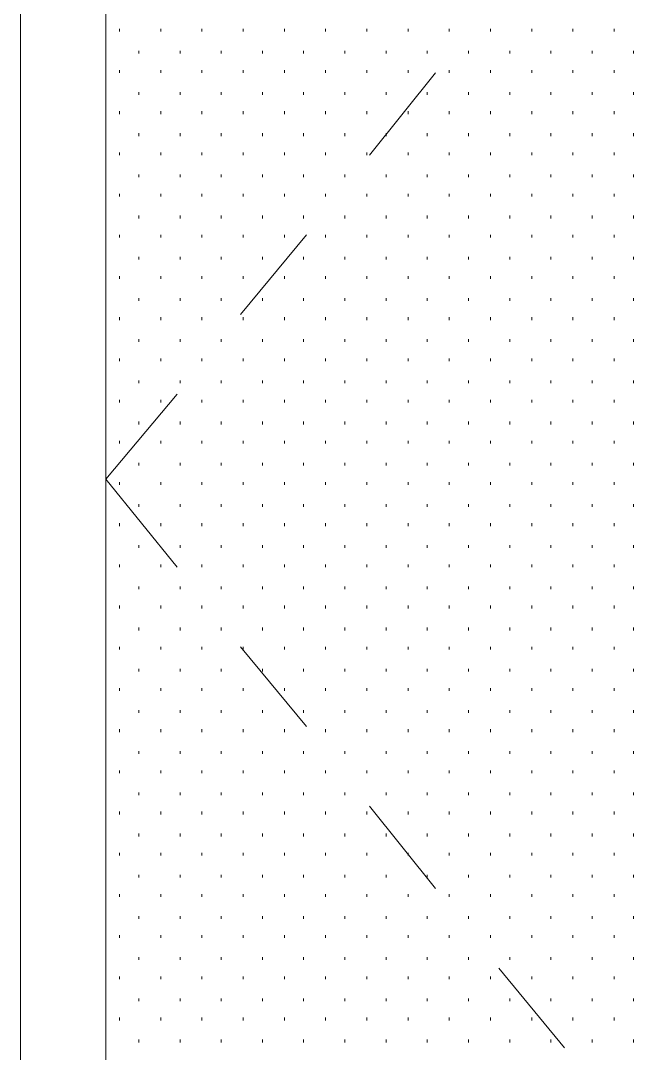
# Model space of a CAD drawing. Header units: inches. Extents: x -6061 to 13621, y -296 to 7483.
# Drawn here: x 12426.67 to 12444.53, y -93.45 to -63.33 of the extents above; entities that cross this region are included whole.
import ezdxf

# ---------------------------------------------------------------- set-up
doc = ezdxf.new("R2010")
doc.units = ezdxf.units.IN
doc.header["$MEASUREMENT"] = 0
doc.layers.get('0').update_dxf_attribs({"linetype": 'CONTINUOUS'})

msp = doc.modelspace()

# ---------------------------------------------------------------- linework, layer by layer
at = {"color": 7, "linetype": 'Continuous', "lineweight": 9, "true_color": 0x000007}
for p, q in [((12426.67203, -29.45513), (12426.67203, -121.47911)), ((12429.15483, -121.47911), (12429.15483, -29.45513)), ((12429.15483, -31.93793), (12429.15483, -121.47911)), ((12438.76569, -64.85513), (12436.84352, -67.25784)), ((12435.00144, -69.58047), (12433.07927, -71.90309)), ((12431.23719, -74.22571), (12429.15483, -76.70852)), ((12431.23719, -79.27142), (12429.15483, -76.70852)), ((12435.00144, -83.91666), (12433.07927, -81.59404)), ((12438.76569, -88.642), (12436.84352, -86.23929)), ((12442.52995, -93.28725), (12440.60777, -90.96463))]:
    msp.add_line(p, q, dxfattribs=at)
at = {"color": 7, "linetype": 'Continuous', "lineweight": 18, "true_color": 0x000007}
msp.add_line((12426.67203, -121.47911), (12426.67203, -29.45513), dxfattribs=at)
at = {"color": 7, "linetype": 'Continuous', "lineweight": 9, "true_color": 0xffffff}
for p, q in [((12429.55528, -63.65377), (12429.55528, -63.57368)), ((12430.75664, -63.65377), (12430.75664, -63.57368)), ((12431.958, -63.65377), (12431.958, -63.57368)), ((12433.15936, -63.65377), (12433.15936, -63.57368)), ((12434.36071, -63.65377), (12434.36071, -63.57368)), ((12435.56207, -63.65377), (12435.56207, -63.57368)), ((12436.76343, -63.65377), (12436.76343, -63.57368)), ((12437.96479, -63.65377), (12437.96479, -63.57368)), ((12439.16614, -63.65377), (12439.16614, -63.57368)), ((12440.3675, -63.65377), (12440.3675, -63.57368)), ((12441.56886, -63.65377), (12441.56886, -63.57368)), ((12442.77022, -63.65377), (12442.77022, -63.57368)), ((12443.97157, -63.65377), (12443.97157, -63.57368)), ((12430.11592, -64.29449), (12430.11592, -64.2144)), ((12431.31728, -64.29449), (12431.31728, -64.2144)), ((12432.51863, -64.29449), (12432.51863, -64.2144)), ((12433.71999, -64.29449), (12433.71999, -64.2144)), ((12434.92135, -64.29449), (12434.92135, -64.2144)), ((12436.12271, -64.29449), (12436.12271, -64.2144)), ((12437.32406, -64.29449), (12437.32406, -64.2144)), ((12438.52542, -64.29449), (12438.52542, -64.2144)), ((12439.72678, -64.29449), (12439.72678, -64.2144)), ((12440.92814, -64.29449), (12440.92814, -64.2144)), ((12442.12949, -64.29449), (12442.12949, -64.2144)), ((12443.33085, -64.29449), (12443.33085, -64.2144)), ((12444.53221, -64.29449), (12444.53221, -64.2144)), ((12429.55528, -64.85513), (12429.55528, -64.77504)), ((12430.75664, -64.85513), (12430.75664, -64.77504)), ((12431.958, -64.85513), (12431.958, -64.77504)), ((12433.15936, -64.85513), (12433.15936, -64.77504)), ((12434.36071, -64.85513), (12434.36071, -64.77504)), ((12435.56207, -64.85513), (12435.56207, -64.77504)), ((12436.76343, -64.85513), (12436.76343, -64.77504)), ((12437.96479, -64.85513), (12437.96479, -64.77504)), ((12439.16614, -64.85513), (12439.16614, -64.77504)), ((12440.3675, -64.85513), (12440.3675, -64.77504)), ((12441.56886, -64.85513), (12441.56886, -64.77504)), ((12442.77022, -64.85513), (12442.77022, -64.77504)), ((12443.97157, -64.85513), (12443.97157, -64.77504)), ((12430.11592, -65.49585), (12430.11592, -65.41576)), ((12431.31728, -65.49585), (12431.31728, -65.41576)), ((12432.51863, -65.49585), (12432.51863, -65.41576)), ((12433.71999, -65.49585), (12433.71999, -65.41576)), ((12434.92135, -65.49585), (12434.92135, -65.41576)), ((12436.12271, -65.49585), (12436.12271, -65.41576)), ((12437.32406, -65.49585), (12437.32406, -65.41576)), ((12438.52542, -65.49585), (12438.52542, -65.41576)), ((12439.72678, -65.49585), (12439.72678, -65.41576)), ((12440.92814, -65.49585), (12440.92814, -65.41576)), ((12442.12949, -65.49585), (12442.12949, -65.41576)), ((12443.33085, -65.49585), (12443.33085, -65.41576)), ((12444.53221, -65.49585), (12444.53221, -65.41576)), ((12429.55528, -66.05648), (12429.55528, -65.97639)), ((12430.75664, -66.05648), (12430.75664, -65.97639)), ((12431.958, -66.05648), (12431.958, -65.97639)), ((12433.15936, -66.05648), (12433.15936, -65.97639)), ((12434.36071, -66.05648), (12434.36071, -65.97639)), ((12435.56207, -66.05648), (12435.56207, -65.97639)), ((12436.76343, -66.05648), (12436.76343, -65.97639)), ((12437.96479, -66.05648), (12437.96479, -65.97639)), ((12439.16614, -66.05648), (12439.16614, -65.97639)), ((12440.3675, -66.05648), (12440.3675, -65.97639)), ((12441.56886, -66.05648), (12441.56886, -65.97639)), ((12442.77022, -66.05648), (12442.77022, -65.97639)), ((12443.97157, -66.05648), (12443.97157, -65.97639)), ((12430.11592, -66.69721), (12430.11592, -66.61712)), ((12431.31728, -66.69721), (12431.31728, -66.61712)), ((12432.51863, -66.69721), (12432.51863, -66.61712)), ((12433.71999, -66.69721), (12433.71999, -66.61712)), ((12434.92135, -66.69721), (12434.92135, -66.61712)), ((12436.12271, -66.69721), (12436.12271, -66.61712)), ((12437.32406, -66.69721), (12437.32406, -66.61712)), ((12438.52542, -66.69721), (12438.52542, -66.61712)), ((12439.72678, -66.69721), (12439.72678, -66.61712)), ((12440.92814, -66.69721), (12440.92814, -66.61712)), ((12442.12949, -66.69721), (12442.12949, -66.61712)), ((12443.33085, -66.69721), (12443.33085, -66.61712)), ((12444.53221, -66.69721), (12444.53221, -66.61712)), ((12429.55528, -67.25784), (12429.55528, -67.17775)), ((12430.75664, -67.25784), (12430.75664, -67.17775)), ((12431.958, -67.25784), (12431.958, -67.17775)), ((12433.15936, -67.25784), (12433.15936, -67.17775)), ((12434.36071, -67.25784), (12434.36071, -67.17775)), ((12435.56207, -67.25784), (12435.56207, -67.17775)), ((12436.76343, -67.25784), (12436.76343, -67.17775)), ((12437.96479, -67.25784), (12437.96479, -67.17775)), ((12439.16614, -67.25784), (12439.16614, -67.17775)), ((12440.3675, -67.25784), (12440.3675, -67.17775)), ((12441.56886, -67.25784), (12441.56886, -67.17775)), ((12442.77022, -67.25784), (12442.77022, -67.17775)), ((12443.97157, -67.25784), (12443.97157, -67.17775)), ((12430.11592, -67.89857), (12430.11592, -67.81847)), ((12431.31728, -67.89857), (12431.31728, -67.81847)), ((12432.51863, -67.89857), (12432.51863, -67.81847)), ((12433.71999, -67.89857), (12433.71999, -67.81847)), ((12434.92135, -67.89857), (12434.92135, -67.81847)), ((12436.12271, -67.89857), (12436.12271, -67.81847)), ((12437.32406, -67.89857), (12437.32406, -67.81847)), ((12438.52542, -67.89857), (12438.52542, -67.81847)), ((12439.72678, -67.89857), (12439.72678, -67.81847)), ((12440.92814, -67.89857), (12440.92814, -67.81847)), ((12442.12949, -67.89857), (12442.12949, -67.81847)), ((12443.33085, -67.89857), (12443.33085, -67.81847)), ((12444.53221, -67.89857), (12444.53221, -67.81847)), ((12429.55528, -68.4592), (12429.55528, -68.37911)), ((12430.75664, -68.4592), (12430.75664, -68.37911)), ((12431.958, -68.4592), (12431.958, -68.37911)), ((12433.15936, -68.4592), (12433.15936, -68.37911)), ((12434.36071, -68.4592), (12434.36071, -68.37911)), ((12435.56207, -68.4592), (12435.56207, -68.37911)), ((12436.76343, -68.4592), (12436.76343, -68.37911)), ((12437.96479, -68.4592), (12437.96479, -68.37911)), ((12439.16614, -68.4592), (12439.16614, -68.37911)), ((12440.3675, -68.4592), (12440.3675, -68.37911)), ((12441.56886, -68.4592), (12441.56886, -68.37911)), ((12442.77022, -68.4592), (12442.77022, -68.37911)), ((12443.97157, -68.4592), (12443.97157, -68.37911)), ((12430.11592, -69.09992), (12430.11592, -69.01983)), ((12431.31728, -69.09992), (12431.31728, -69.01983)), ((12432.51863, -69.09992), (12432.51863, -69.01983)), ((12433.71999, -69.09992), (12433.71999, -69.01983)), ((12434.92135, -69.09992), (12434.92135, -69.01983)), ((12436.12271, -69.09992), (12436.12271, -69.01983)), ((12437.32406, -69.09992), (12437.32406, -69.01983)), ((12438.52542, -69.09992), (12438.52542, -69.01983)), ((12439.72678, -69.09992), (12439.72678, -69.01983)), ((12440.92814, -69.09992), (12440.92814, -69.01983)), ((12442.12949, -69.09992), (12442.12949, -69.01983)), ((12443.33085, -69.09992), (12443.33085, -69.01983)), ((12444.53221, -69.09992), (12444.53221, -69.01983)), ((12429.55528, -69.66056), (12429.55528, -69.58047)), ((12430.75664, -69.66056), (12430.75664, -69.58047)), ((12431.958, -69.66056), (12431.958, -69.58047)), ((12433.15936, -69.66056), (12433.15936, -69.58047)), ((12434.36071, -69.66056), (12434.36071, -69.58047)), ((12435.56207, -69.66056), (12435.56207, -69.58047)), ((12436.76343, -69.66056), (12436.76343, -69.58047)), ((12437.96479, -69.66056), (12437.96479, -69.58047)), ((12439.16614, -69.66056), (12439.16614, -69.58047)), ((12440.3675, -69.66056), (12440.3675, -69.58047)), ((12441.56886, -69.66056), (12441.56886, -69.58047)), ((12442.77022, -69.66056), (12442.77022, -69.58047)), ((12443.97157, -69.66056), (12443.97157, -69.58047)), ((12430.11592, -70.30128), (12430.11592, -70.22119)), ((12431.31728, -70.30128), (12431.31728, -70.22119)), ((12432.51863, -70.30128), (12432.51863, -70.22119)), ((12433.71999, -70.30128), (12433.71999, -70.22119)), ((12434.92135, -70.30128), (12434.92135, -70.22119)), ((12436.12271, -70.30128), (12436.12271, -70.22119)), ((12437.32406, -70.30128), (12437.32406, -70.22119)), ((12438.52542, -70.30128), (12438.52542, -70.22119)), ((12439.72678, -70.30128), (12439.72678, -70.22119)), ((12440.92814, -70.30128), (12440.92814, -70.22119)), ((12442.12949, -70.30128), (12442.12949, -70.22119)), ((12443.33085, -70.30128), (12443.33085, -70.22119)), ((12444.53221, -70.30128), (12444.53221, -70.22119)), ((12429.55528, -70.86191), (12429.55528, -70.78182)), ((12430.75664, -70.86191), (12430.75664, -70.78182)), ((12431.958, -70.86191), (12431.958, -70.78182)), ((12433.15936, -70.86191), (12433.15936, -70.78182)), ((12434.36071, -70.86191), (12434.36071, -70.78182)), ((12435.56207, -70.86191), (12435.56207, -70.78182)), ((12436.76343, -70.86191), (12436.76343, -70.78182)), ((12437.96479, -70.86191), (12437.96479, -70.78182)), ((12439.16614, -70.86191), (12439.16614, -70.78182)), ((12440.3675, -70.86191), (12440.3675, -70.78182)), ((12441.56886, -70.86191), (12441.56886, -70.78182)), ((12442.77022, -70.86191), (12442.77022, -70.78182)), ((12443.97157, -70.86191), (12443.97157, -70.78182)), ((12430.11592, -71.50264), (12430.11592, -71.42255)), ((12431.31728, -71.50264), (12431.31728, -71.42255)), ((12432.51863, -71.50264), (12432.51863, -71.42255)), ((12433.71999, -71.50264), (12433.71999, -71.42255)), ((12434.92135, -71.50264), (12434.92135, -71.42255)), ((12436.12271, -71.50264), (12436.12271, -71.42255)), ((12437.32406, -71.50264), (12437.32406, -71.42255)), ((12438.52542, -71.50264), (12438.52542, -71.42255)), ((12439.72678, -71.50264), (12439.72678, -71.42255)), ((12440.92814, -71.50264), (12440.92814, -71.42255)), ((12442.12949, -71.50264), (12442.12949, -71.42255)), ((12443.33085, -71.50264), (12443.33085, -71.42255)), ((12444.53221, -71.50264), (12444.53221, -71.42255)), ((12429.55528, -72.06327), (12429.55528, -71.98318)), ((12430.75664, -72.06327), (12430.75664, -71.98318)), ((12431.958, -72.06327), (12431.958, -71.98318)), ((12433.15936, -72.06327), (12433.15936, -71.98318)), ((12434.36071, -72.06327), (12434.36071, -71.98318)), ((12435.56207, -72.06327), (12435.56207, -71.98318)), ((12436.76343, -72.06327), (12436.76343, -71.98318)), ((12437.96479, -72.06327), (12437.96479, -71.98318)), ((12439.16614, -72.06327), (12439.16614, -71.98318)), ((12440.3675, -72.06327), (12440.3675, -71.98318)), ((12441.56886, -72.06327), (12441.56886, -71.98318)), ((12442.77022, -72.06327), (12442.77022, -71.98318)), ((12443.97157, -72.06327), (12443.97157, -71.98318)), ((12430.11592, -72.70399), (12430.11592, -72.6239)), ((12431.31728, -72.70399), (12431.31728, -72.6239)), ((12432.51863, -72.70399), (12432.51863, -72.6239)), ((12433.71999, -72.70399), (12433.71999, -72.6239)), ((12434.92135, -72.70399), (12434.92135, -72.6239)), ((12436.12271, -72.70399), (12436.12271, -72.6239)), ((12437.32406, -72.70399), (12437.32406, -72.6239)), ((12438.52542, -72.70399), (12438.52542, -72.6239)), ((12439.72678, -72.70399), (12439.72678, -72.6239)), ((12440.92814, -72.70399), (12440.92814, -72.6239)), ((12442.12949, -72.70399), (12442.12949, -72.6239)), ((12443.33085, -72.70399), (12443.33085, -72.6239)), ((12444.53221, -72.70399), (12444.53221, -72.6239)), ((12429.55528, -73.26463), (12429.55528, -73.18454)), ((12430.75664, -73.26463), (12430.75664, -73.18454)), ((12431.958, -73.26463), (12431.958, -73.18454)), ((12433.15936, -73.26463), (12433.15936, -73.18454)), ((12434.36071, -73.26463), (12434.36071, -73.18454)), ((12435.56207, -73.26463), (12435.56207, -73.18454)), ((12436.76343, -73.26463), (12436.76343, -73.18454)), ((12437.96479, -73.26463), (12437.96479, -73.18454)), ((12439.16614, -73.26463), (12439.16614, -73.18454)), ((12440.3675, -73.26463), (12440.3675, -73.18454)), ((12441.56886, -73.26463), (12441.56886, -73.18454)), ((12442.77022, -73.26463), (12442.77022, -73.18454)), ((12443.97157, -73.26463), (12443.97157, -73.18454)), ((12430.11592, -73.90535), (12430.11592, -73.82526)), ((12431.31728, -73.90535), (12431.31728, -73.82526)), ((12432.51863, -73.90535), (12432.51863, -73.82526)), ((12433.71999, -73.90535), (12433.71999, -73.82526)), ((12434.92135, -73.90535), (12434.92135, -73.82526)), ((12436.12271, -73.90535), (12436.12271, -73.82526)), ((12437.32406, -73.90535), (12437.32406, -73.82526)), ((12438.52542, -73.90535), (12438.52542, -73.82526)), ((12439.72678, -73.90535), (12439.72678, -73.82526)), ((12440.92814, -73.90535), (12440.92814, -73.82526)), ((12442.12949, -73.90535), (12442.12949, -73.82526)), ((12443.33085, -73.90535), (12443.33085, -73.82526)), ((12444.53221, -73.90535), (12444.53221, -73.82526)), ((12429.55528, -74.46599), (12429.55528, -74.3859)), ((12430.75664, -74.46599), (12430.75664, -74.3859)), ((12431.958, -74.46599), (12431.958, -74.3859)), ((12433.15936, -74.46599), (12433.15936, -74.3859)), ((12434.36071, -74.46599), (12434.36071, -74.3859)), ((12435.56207, -74.46599), (12435.56207, -74.3859)), ((12436.76343, -74.46599), (12436.76343, -74.3859)), ((12437.96479, -74.46599), (12437.96479, -74.3859)), ((12439.16614, -74.46599), (12439.16614, -74.3859)), ((12440.3675, -74.46599), (12440.3675, -74.3859)), ((12441.56886, -74.46599), (12441.56886, -74.3859)), ((12442.77022, -74.46599), (12442.77022, -74.3859)), ((12443.97157, -74.46599), (12443.97157, -74.3859)), ((12430.11592, -75.10671), (12430.11592, -75.02662)), ((12431.31728, -75.10671), (12431.31728, -75.02662)), ((12432.51863, -75.10671), (12432.51863, -75.02662)), ((12433.71999, -75.10671), (12433.71999, -75.02662)), ((12434.92135, -75.10671), (12434.92135, -75.02662)), ((12436.12271, -75.10671), (12436.12271, -75.02662)), ((12437.32406, -75.10671), (12437.32406, -75.02662)), ((12438.52542, -75.10671), (12438.52542, -75.02662)), ((12439.72678, -75.10671), (12439.72678, -75.02662)), ((12440.92814, -75.10671), (12440.92814, -75.02662)), ((12442.12949, -75.10671), (12442.12949, -75.02662)), ((12443.33085, -75.10671), (12443.33085, -75.02662)), ((12444.53221, -75.10671), (12444.53221, -75.02662)), ((12429.55528, -75.66734), (12429.55528, -75.58725)), ((12430.75664, -75.66734), (12430.75664, -75.58725)), ((12431.958, -75.66734), (12431.958, -75.58725)), ((12433.15936, -75.66734), (12433.15936, -75.58725)), ((12434.36071, -75.66734), (12434.36071, -75.58725)), ((12435.56207, -75.66734), (12435.56207, -75.58725)), ((12436.76343, -75.66734), (12436.76343, -75.58725)), ((12437.96479, -75.66734), (12437.96479, -75.58725)), ((12439.16614, -75.66734), (12439.16614, -75.58725)), ((12440.3675, -75.66734), (12440.3675, -75.58725)), ((12441.56886, -75.66734), (12441.56886, -75.58725)), ((12442.77022, -75.66734), (12442.77022, -75.58725)), ((12443.97157, -75.66734), (12443.97157, -75.58725)), ((12430.11592, -76.30807), (12430.11592, -76.22798)), ((12431.31728, -76.30807), (12431.31728, -76.22798)), ((12432.51863, -76.30807), (12432.51863, -76.22798)), ((12433.71999, -76.30807), (12433.71999, -76.22798)), ((12434.92135, -76.30807), (12434.92135, -76.22798)), ((12436.12271, -76.30807), (12436.12271, -76.22798)), ((12437.32406, -76.30807), (12437.32406, -76.22798)), ((12438.52542, -76.30807), (12438.52542, -76.22798)), ((12439.72678, -76.30807), (12439.72678, -76.22798)), ((12440.92814, -76.30807), (12440.92814, -76.22798)), ((12442.12949, -76.30807), (12442.12949, -76.22798)), ((12443.33085, -76.30807), (12443.33085, -76.22798)), ((12444.53221, -76.30807), (12444.53221, -76.22798)), ((12429.55528, -76.8687), (12429.55528, -76.78861)), ((12430.75664, -76.8687), (12430.75664, -76.78861)), ((12431.958, -76.8687), (12431.958, -76.78861)), ((12433.15936, -76.8687), (12433.15936, -76.78861)), ((12434.36071, -76.8687), (12434.36071, -76.78861)), ((12435.56207, -76.8687), (12435.56207, -76.78861)), ((12436.76343, -76.8687), (12436.76343, -76.78861)), ((12437.96479, -76.8687), (12437.96479, -76.78861)), ((12439.16614, -76.8687), (12439.16614, -76.78861)), ((12440.3675, -76.8687), (12440.3675, -76.78861)), ((12441.56886, -76.8687), (12441.56886, -76.78861)), ((12442.77022, -76.8687), (12442.77022, -76.78861)), ((12443.97157, -76.8687), (12443.97157, -76.78861)), ((12430.11592, -77.50942), (12430.11592, -77.42933)), ((12431.31728, -77.50942), (12431.31728, -77.42933)), ((12432.51863, -77.50942), (12432.51863, -77.42933)), ((12433.71999, -77.50942), (12433.71999, -77.42933)), ((12434.92135, -77.50942), (12434.92135, -77.42933)), ((12436.12271, -77.50942), (12436.12271, -77.42933)), ((12437.32406, -77.50942), (12437.32406, -77.42933)), ((12438.52542, -77.50942), (12438.52542, -77.42933)), ((12439.72678, -77.50942), (12439.72678, -77.42933)), ((12440.92814, -77.50942), (12440.92814, -77.42933)), ((12442.12949, -77.50942), (12442.12949, -77.42933)), ((12443.33085, -77.50942), (12443.33085, -77.42933)), ((12444.53221, -77.50942), (12444.53221, -77.42933)), ((12429.55528, -78.07006), (12429.55528, -77.98997)), ((12430.75664, -78.07006), (12430.75664, -77.98997)), ((12431.958, -78.07006), (12431.958, -77.98997)), ((12433.15936, -78.07006), (12433.15936, -77.98997)), ((12434.36071, -78.07006), (12434.36071, -77.98997)), ((12435.56207, -78.07006), (12435.56207, -77.98997)), ((12436.76343, -78.07006), (12436.76343, -77.98997)), ((12437.96479, -78.07006), (12437.96479, -77.98997)), ((12439.16614, -78.07006), (12439.16614, -77.98997)), ((12440.3675, -78.07006), (12440.3675, -77.98997)), ((12441.56886, -78.07006), (12441.56886, -77.98997)), ((12442.77022, -78.07006), (12442.77022, -77.98997)), ((12443.97157, -78.07006), (12443.97157, -77.98997)), ((12430.11592, -78.71078), (12430.11592, -78.63069)), ((12431.31728, -78.71078), (12431.31728, -78.63069)), ((12432.51863, -78.71078), (12432.51863, -78.63069)), ((12433.71999, -78.71078), (12433.71999, -78.63069)), ((12434.92135, -78.71078), (12434.92135, -78.63069)), ((12436.12271, -78.71078), (12436.12271, -78.63069)), ((12437.32406, -78.71078), (12437.32406, -78.63069)), ((12438.52542, -78.71078), (12438.52542, -78.63069)), ((12439.72678, -78.71078), (12439.72678, -78.63069)), ((12440.92814, -78.71078), (12440.92814, -78.63069)), ((12442.12949, -78.71078), (12442.12949, -78.63069)), ((12443.33085, -78.71078), (12443.33085, -78.63069)), ((12444.53221, -78.71078), (12444.53221, -78.63069)), ((12429.55528, -79.27142), (12429.55528, -79.19133)), ((12430.75664, -79.27142), (12430.75664, -79.19133)), ((12431.958, -79.27142), (12431.958, -79.19133)), ((12433.15936, -79.27142), (12433.15936, -79.19133)), ((12434.36071, -79.27142), (12434.36071, -79.19133)), ((12435.56207, -79.27142), (12435.56207, -79.19133)), ((12436.76343, -79.27142), (12436.76343, -79.19133)), ((12437.96479, -79.27142), (12437.96479, -79.19133)), ((12439.16614, -79.27142), (12439.16614, -79.19133)), ((12440.3675, -79.27142), (12440.3675, -79.19133)), ((12441.56886, -79.27142), (12441.56886, -79.19133)), ((12442.77022, -79.27142), (12442.77022, -79.19133)), ((12443.97157, -79.27142), (12443.97157, -79.19133)), ((12430.11592, -79.91214), (12430.11592, -79.83205)), ((12431.31728, -79.91214), (12431.31728, -79.83205)), ((12432.51863, -79.91214), (12432.51863, -79.83205)), ((12433.71999, -79.91214), (12433.71999, -79.83205)), ((12434.92135, -79.91214), (12434.92135, -79.83205)), ((12436.12271, -79.91214), (12436.12271, -79.83205)), ((12437.32406, -79.91214), (12437.32406, -79.83205)), ((12438.52542, -79.91214), (12438.52542, -79.83205)), ((12439.72678, -79.91214), (12439.72678, -79.83205)), ((12440.92814, -79.91214), (12440.92814, -79.83205)), ((12442.12949, -79.91214), (12442.12949, -79.83205)), ((12443.33085, -79.91214), (12443.33085, -79.83205)), ((12444.53221, -79.91214), (12444.53221, -79.83205)), ((12429.55528, -80.47277), (12429.55528, -80.39268)), ((12430.75664, -80.47277), (12430.75664, -80.39268)), ((12431.958, -80.47277), (12431.958, -80.39268)), ((12433.15936, -80.47277), (12433.15936, -80.39268)), ((12434.36071, -80.47277), (12434.36071, -80.39268)), ((12435.56207, -80.47277), (12435.56207, -80.39268)), ((12436.76343, -80.47277), (12436.76343, -80.39268)), ((12437.96479, -80.47277), (12437.96479, -80.39268)), ((12439.16614, -80.47277), (12439.16614, -80.39268)), ((12440.3675, -80.47277), (12440.3675, -80.39268)), ((12441.56886, -80.47277), (12441.56886, -80.39268)), ((12442.77022, -80.47277), (12442.77022, -80.39268)), ((12443.97157, -80.47277), (12443.97157, -80.39268)), ((12430.11592, -81.1135), (12430.11592, -81.03341)), ((12431.31728, -81.1135), (12431.31728, -81.03341)), ((12432.51863, -81.1135), (12432.51863, -81.03341)), ((12433.71999, -81.1135), (12433.71999, -81.03341)), ((12434.92135, -81.1135), (12434.92135, -81.03341)), ((12436.12271, -81.1135), (12436.12271, -81.03341)), ((12437.32406, -81.1135), (12437.32406, -81.03341)), ((12438.52542, -81.1135), (12438.52542, -81.03341)), ((12439.72678, -81.1135), (12439.72678, -81.03341)), ((12440.92814, -81.1135), (12440.92814, -81.03341)), ((12442.12949, -81.1135), (12442.12949, -81.03341)), ((12443.33085, -81.1135), (12443.33085, -81.03341)), ((12444.53221, -81.1135), (12444.53221, -81.03341)), ((12429.55528, -81.67413), (12429.55528, -81.59404)), ((12430.75664, -81.67413), (12430.75664, -81.59404)), ((12431.958, -81.67413), (12431.958, -81.59404)), ((12433.15936, -81.67413), (12433.15936, -81.59404)), ((12434.36071, -81.67413), (12434.36071, -81.59404)), ((12435.56207, -81.67413), (12435.56207, -81.59404)), ((12436.76343, -81.67413), (12436.76343, -81.59404)), ((12437.96479, -81.67413), (12437.96479, -81.59404)), ((12439.16614, -81.67413), (12439.16614, -81.59404)), ((12440.3675, -81.67413), (12440.3675, -81.59404)), ((12441.56886, -81.67413), (12441.56886, -81.59404)), ((12442.77022, -81.67413), (12442.77022, -81.59404)), ((12443.97157, -81.67413), (12443.97157, -81.59404)), ((12430.11592, -82.31485), (12430.11592, -82.23476)), ((12431.31728, -82.31485), (12431.31728, -82.23476)), ((12432.51863, -82.31485), (12432.51863, -82.23476)), ((12433.71999, -82.31485), (12433.71999, -82.23476)), ((12434.92135, -82.31485), (12434.92135, -82.23476)), ((12436.12271, -82.31485), (12436.12271, -82.23476)), ((12437.32406, -82.31485), (12437.32406, -82.23476)), ((12438.52542, -82.31485), (12438.52542, -82.23476)), ((12439.72678, -82.31485), (12439.72678, -82.23476)), ((12440.92814, -82.31485), (12440.92814, -82.23476)), ((12442.12949, -82.31485), (12442.12949, -82.23476)), ((12443.33085, -82.31485), (12443.33085, -82.23476)), ((12444.53221, -82.31485), (12444.53221, -82.23476)), ((12429.55528, -82.87549), (12429.55528, -82.7954)), ((12430.75664, -82.87549), (12430.75664, -82.7954)), ((12431.958, -82.87549), (12431.958, -82.7954)), ((12433.15936, -82.87549), (12433.15936, -82.7954)), ((12434.36071, -82.87549), (12434.36071, -82.7954)), ((12435.56207, -82.87549), (12435.56207, -82.7954)), ((12436.76343, -82.87549), (12436.76343, -82.7954)), ((12437.96479, -82.87549), (12437.96479, -82.7954)), ((12439.16614, -82.87549), (12439.16614, -82.7954)), ((12440.3675, -82.87549), (12440.3675, -82.7954)), ((12441.56886, -82.87549), (12441.56886, -82.7954)), ((12442.77022, -82.87549), (12442.77022, -82.7954)), ((12443.97157, -82.87549), (12443.97157, -82.7954)), ((12430.11592, -83.51621), (12430.11592, -83.43612)), ((12431.31728, -83.51621), (12431.31728, -83.43612)), ((12432.51863, -83.51621), (12432.51863, -83.43612)), ((12433.71999, -83.51621), (12433.71999, -83.43612)), ((12434.92135, -83.51621), (12434.92135, -83.43612)), ((12436.12271, -83.51621), (12436.12271, -83.43612)), ((12437.32406, -83.51621), (12437.32406, -83.43612)), ((12438.52542, -83.51621), (12438.52542, -83.43612)), ((12439.72678, -83.51621), (12439.72678, -83.43612)), ((12440.92814, -83.51621), (12440.92814, -83.43612)), ((12442.12949, -83.51621), (12442.12949, -83.43612)), ((12443.33085, -83.51621), (12443.33085, -83.43612)), ((12444.53221, -83.51621), (12444.53221, -83.43612)), ((12429.55528, -84.07685), (12429.55528, -83.99676)), ((12430.75664, -84.07685), (12430.75664, -83.99676)), ((12431.958, -84.07685), (12431.958, -83.99676)), ((12433.15936, -84.07685), (12433.15936, -83.99676)), ((12434.36071, -84.07685), (12434.36071, -83.99676)), ((12435.56207, -84.07685), (12435.56207, -83.99676)), ((12436.76343, -84.07685), (12436.76343, -83.99676)), ((12437.96479, -84.07685), (12437.96479, -83.99676)), ((12439.16614, -84.07685), (12439.16614, -83.99676)), ((12440.3675, -84.07685), (12440.3675, -83.99676)), ((12441.56886, -84.07685), (12441.56886, -83.99676)), ((12442.77022, -84.07685), (12442.77022, -83.99676)), ((12443.97157, -84.07685), (12443.97157, -83.99676)), ((12430.11592, -84.71757), (12430.11592, -84.63748)), ((12431.31728, -84.71757), (12431.31728, -84.63748)), ((12432.51863, -84.71757), (12432.51863, -84.63748)), ((12433.71999, -84.71757), (12433.71999, -84.63748)), ((12434.92135, -84.71757), (12434.92135, -84.63748)), ((12436.12271, -84.71757), (12436.12271, -84.63748)), ((12437.32406, -84.71757), (12437.32406, -84.63748)), ((12438.52542, -84.71757), (12438.52542, -84.63748)), ((12439.72678, -84.71757), (12439.72678, -84.63748)), ((12440.92814, -84.71757), (12440.92814, -84.63748)), ((12442.12949, -84.71757), (12442.12949, -84.63748)), ((12443.33085, -84.71757), (12443.33085, -84.63748)), ((12444.53221, -84.71757), (12444.53221, -84.63748)), ((12429.55528, -85.2782), (12429.55528, -85.19811)), ((12430.75664, -85.2782), (12430.75664, -85.19811)), ((12431.958, -85.2782), (12431.958, -85.19811)), ((12433.15936, -85.2782), (12433.15936, -85.19811)), ((12434.36071, -85.2782), (12434.36071, -85.19811)), ((12435.56207, -85.2782), (12435.56207, -85.19811)), ((12436.76343, -85.2782), (12436.76343, -85.19811)), ((12437.96479, -85.2782), (12437.96479, -85.19811)), ((12439.16614, -85.2782), (12439.16614, -85.19811)), ((12440.3675, -85.2782), (12440.3675, -85.19811)), ((12441.56886, -85.2782), (12441.56886, -85.19811)), ((12442.77022, -85.2782), (12442.77022, -85.19811)), ((12443.97157, -85.2782), (12443.97157, -85.19811)), ((12430.11592, -85.91893), (12430.11592, -85.83884)), ((12431.31728, -85.91893), (12431.31728, -85.83884)), ((12432.51863, -85.91893), (12432.51863, -85.83884)), ((12433.71999, -85.91893), (12433.71999, -85.83884)), ((12434.92135, -85.91893), (12434.92135, -85.83884)), ((12436.12271, -85.91893), (12436.12271, -85.83884)), ((12437.32406, -85.91893), (12437.32406, -85.83884)), ((12438.52542, -85.91893), (12438.52542, -85.83884)), ((12439.72678, -85.91893), (12439.72678, -85.83884)), ((12440.92814, -85.91893), (12440.92814, -85.83884)), ((12442.12949, -85.91893), (12442.12949, -85.83884)), ((12443.33085, -85.91893), (12443.33085, -85.83884)), ((12444.53221, -85.91893), (12444.53221, -85.83884)), ((12429.55528, -86.47956), (12429.55528, -86.39947)), ((12430.75664, -86.47956), (12430.75664, -86.39947)), ((12431.958, -86.47956), (12431.958, -86.39947)), ((12433.15936, -86.47956), (12433.15936, -86.39947)), ((12434.36071, -86.47956), (12434.36071, -86.39947)), ((12435.56207, -86.47956), (12435.56207, -86.39947)), ((12436.76343, -86.47956), (12436.76343, -86.39947)), ((12437.96479, -86.47956), (12437.96479, -86.39947)), ((12439.16614, -86.47956), (12439.16614, -86.39947)), ((12440.3675, -86.47956), (12440.3675, -86.39947)), ((12441.56886, -86.47956), (12441.56886, -86.39947)), ((12442.77022, -86.47956), (12442.77022, -86.39947)), ((12443.97157, -86.47956), (12443.97157, -86.39947)), ((12430.11592, -87.12028), (12430.11592, -87.04019)), ((12431.31728, -87.12028), (12431.31728, -87.04019)), ((12432.51863, -87.12028), (12432.51863, -87.04019)), ((12433.71999, -87.12028), (12433.71999, -87.04019)), ((12434.92135, -87.12028), (12434.92135, -87.04019)), ((12436.12271, -87.12028), (12436.12271, -87.04019)), ((12437.32406, -87.12028), (12437.32406, -87.04019)), ((12438.52542, -87.12028), (12438.52542, -87.04019)), ((12439.72678, -87.12028), (12439.72678, -87.04019)), ((12440.92814, -87.12028), (12440.92814, -87.04019)), ((12442.12949, -87.12028), (12442.12949, -87.04019)), ((12443.33085, -87.12028), (12443.33085, -87.04019)), ((12444.53221, -87.12028), (12444.53221, -87.04019)), ((12429.55528, -87.68092), (12429.55528, -87.60083)), ((12430.75664, -87.68092), (12430.75664, -87.60083)), ((12431.958, -87.68092), (12431.958, -87.60083)), ((12433.15936, -87.68092), (12433.15936, -87.60083)), ((12434.36071, -87.68092), (12434.36071, -87.60083)), ((12435.56207, -87.68092), (12435.56207, -87.60083)), ((12436.76343, -87.68092), (12436.76343, -87.60083)), ((12437.96479, -87.68092), (12437.96479, -87.60083)), ((12439.16614, -87.68092), (12439.16614, -87.60083)), ((12440.3675, -87.68092), (12440.3675, -87.60083)), ((12441.56886, -87.68092), (12441.56886, -87.60083)), ((12442.77022, -87.68092), (12442.77022, -87.60083)), ((12443.97157, -87.68092), (12443.97157, -87.60083)), ((12430.11592, -88.32164), (12430.11592, -88.24155)), ((12431.31728, -88.32164), (12431.31728, -88.24155)), ((12432.51863, -88.32164), (12432.51863, -88.24155)), ((12433.71999, -88.32164), (12433.71999, -88.24155)), ((12434.92135, -88.32164), (12434.92135, -88.24155)), ((12436.12271, -88.32164), (12436.12271, -88.24155)), ((12437.32406, -88.32164), (12437.32406, -88.24155)), ((12438.52542, -88.32164), (12438.52542, -88.24155)), ((12439.72678, -88.32164), (12439.72678, -88.24155)), ((12440.92814, -88.32164), (12440.92814, -88.24155)), ((12442.12949, -88.32164), (12442.12949, -88.24155)), ((12443.33085, -88.32164), (12443.33085, -88.24155)), ((12444.53221, -88.32164), (12444.53221, -88.24155)), ((12429.55528, -88.88228), (12429.55528, -88.80219)), ((12430.75664, -88.88228), (12430.75664, -88.80219)), ((12431.958, -88.88228), (12431.958, -88.80219)), ((12433.15936, -88.88228), (12433.15936, -88.80219)), ((12434.36071, -88.88228), (12434.36071, -88.80219)), ((12435.56207, -88.88228), (12435.56207, -88.80219)), ((12436.76343, -88.88228), (12436.76343, -88.80219)), ((12437.96479, -88.88228), (12437.96479, -88.80219)), ((12439.16614, -88.88228), (12439.16614, -88.80219)), ((12440.3675, -88.88228), (12440.3675, -88.80219)), ((12441.56886, -88.88228), (12441.56886, -88.80219)), ((12442.77022, -88.88228), (12442.77022, -88.80219)), ((12443.97157, -88.88228), (12443.97157, -88.80219)), ((12430.11592, -89.523), (12430.11592, -89.44291)), ((12431.31728, -89.523), (12431.31728, -89.44291)), ((12432.51863, -89.523), (12432.51863, -89.44291)), ((12433.71999, -89.523), (12433.71999, -89.44291)), ((12434.92135, -89.523), (12434.92135, -89.44291)), ((12436.12271, -89.523), (12436.12271, -89.44291)), ((12437.32406, -89.523), (12437.32406, -89.44291)), ((12438.52542, -89.523), (12438.52542, -89.44291)), ((12439.72678, -89.523), (12439.72678, -89.44291)), ((12440.92814, -89.523), (12440.92814, -89.44291)), ((12442.12949, -89.523), (12442.12949, -89.44291)), ((12443.33085, -89.523), (12443.33085, -89.44291)), ((12444.53221, -89.523), (12444.53221, -89.44291)), ((12429.55528, -90.08363), (12429.55528, -90.00354)), ((12430.75664, -90.08363), (12430.75664, -90.00354)), ((12431.958, -90.08363), (12431.958, -90.00354)), ((12433.15936, -90.08363), (12433.15936, -90.00354)), ((12434.36071, -90.08363), (12434.36071, -90.00354)), ((12435.56207, -90.08363), (12435.56207, -90.00354)), ((12436.76343, -90.08363), (12436.76343, -90.00354)), ((12437.96479, -90.08363), (12437.96479, -90.00354)), ((12439.16614, -90.08363), (12439.16614, -90.00354)), ((12440.3675, -90.08363), (12440.3675, -90.00354)), ((12441.56886, -90.08363), (12441.56886, -90.00354)), ((12442.77022, -90.08363), (12442.77022, -90.00354)), ((12443.97157, -90.08363), (12443.97157, -90.00354)), ((12430.11592, -90.72436), (12430.11592, -90.64427)), ((12431.31728, -90.72436), (12431.31728, -90.64427)), ((12432.51863, -90.72436), (12432.51863, -90.64427)), ((12433.71999, -90.72436), (12433.71999, -90.64427)), ((12434.92135, -90.72436), (12434.92135, -90.64427)), ((12436.12271, -90.72436), (12436.12271, -90.64427)), ((12437.32406, -90.72436), (12437.32406, -90.64427)), ((12438.52542, -90.72436), (12438.52542, -90.64427)), ((12439.72678, -90.72436), (12439.72678, -90.64427)), ((12440.92814, -90.72436), (12440.92814, -90.64427)), ((12442.12949, -90.72436), (12442.12949, -90.64427)), ((12443.33085, -90.72436), (12443.33085, -90.64427)), ((12444.53221, -90.72436), (12444.53221, -90.64427)), ((12429.55528, -91.28499), (12429.55528, -91.2049)), ((12430.75664, -91.28499), (12430.75664, -91.2049)), ((12431.958, -91.28499), (12431.958, -91.2049)), ((12433.15936, -91.28499), (12433.15936, -91.2049)), ((12434.36071, -91.28499), (12434.36071, -91.2049)), ((12435.56207, -91.28499), (12435.56207, -91.2049)), ((12436.76343, -91.28499), (12436.76343, -91.2049)), ((12437.96479, -91.28499), (12437.96479, -91.2049)), ((12439.16614, -91.28499), (12439.16614, -91.2049)), ((12440.3675, -91.28499), (12440.3675, -91.2049)), ((12441.56886, -91.28499), (12441.56886, -91.2049)), ((12442.77022, -91.28499), (12442.77022, -91.2049)), ((12443.97157, -91.28499), (12443.97157, -91.2049)), ((12430.11592, -91.92571), (12430.11592, -91.84562)), ((12431.31728, -91.92571), (12431.31728, -91.84562)), ((12432.51863, -91.92571), (12432.51863, -91.84562)), ((12433.71999, -91.92571), (12433.71999, -91.84562)), ((12434.92135, -91.92571), (12434.92135, -91.84562)), ((12436.12271, -91.92571), (12436.12271, -91.84562)), ((12437.32406, -91.92571), (12437.32406, -91.84562)), ((12438.52542, -91.92571), (12438.52542, -91.84562)), ((12439.72678, -91.92571), (12439.72678, -91.84562)), ((12440.92814, -91.92571), (12440.92814, -91.84562)), ((12442.12949, -91.92571), (12442.12949, -91.84562)), ((12443.33085, -91.92571), (12443.33085, -91.84562)), ((12444.53221, -91.92571), (12444.53221, -91.84562)), ((12429.55528, -92.48635), (12429.55528, -92.40626)), ((12430.75664, -92.48635), (12430.75664, -92.40626)), ((12431.958, -92.48635), (12431.958, -92.40626)), ((12433.15936, -92.48635), (12433.15936, -92.40626)), ((12434.36071, -92.48635), (12434.36071, -92.40626)), ((12435.56207, -92.48635), (12435.56207, -92.40626)), ((12436.76343, -92.48635), (12436.76343, -92.40626)), ((12437.96479, -92.48635), (12437.96479, -92.40626)), ((12439.16614, -92.48635), (12439.16614, -92.40626)), ((12440.3675, -92.48635), (12440.3675, -92.40626)), ((12441.56886, -92.48635), (12441.56886, -92.40626)), ((12442.77022, -92.48635), (12442.77022, -92.40626)), ((12443.97157, -92.48635), (12443.97157, -92.40626)), ((12430.11592, -93.12707), (12430.11592, -93.04698)), ((12431.31728, -93.12707), (12431.31728, -93.04698)), ((12432.51863, -93.12707), (12432.51863, -93.04698)), ((12433.71999, -93.12707), (12433.71999, -93.04698)), ((12434.92135, -93.12707), (12434.92135, -93.04698)), ((12436.12271, -93.12707), (12436.12271, -93.04698)), ((12437.32406, -93.12707), (12437.32406, -93.04698)), ((12438.52542, -93.12707), (12438.52542, -93.04698)), ((12439.72678, -93.12707), (12439.72678, -93.04698)), ((12440.92814, -93.12707), (12440.92814, -93.04698)), ((12442.12949, -93.12707), (12442.12949, -93.04698)), ((12443.33085, -93.12707), (12443.33085, -93.04698)), ((12444.53221, -93.12707), (12444.53221, -93.04698))]:
    msp.add_line(p, q, dxfattribs=at)

doc.saveas('drawing.dxf')
